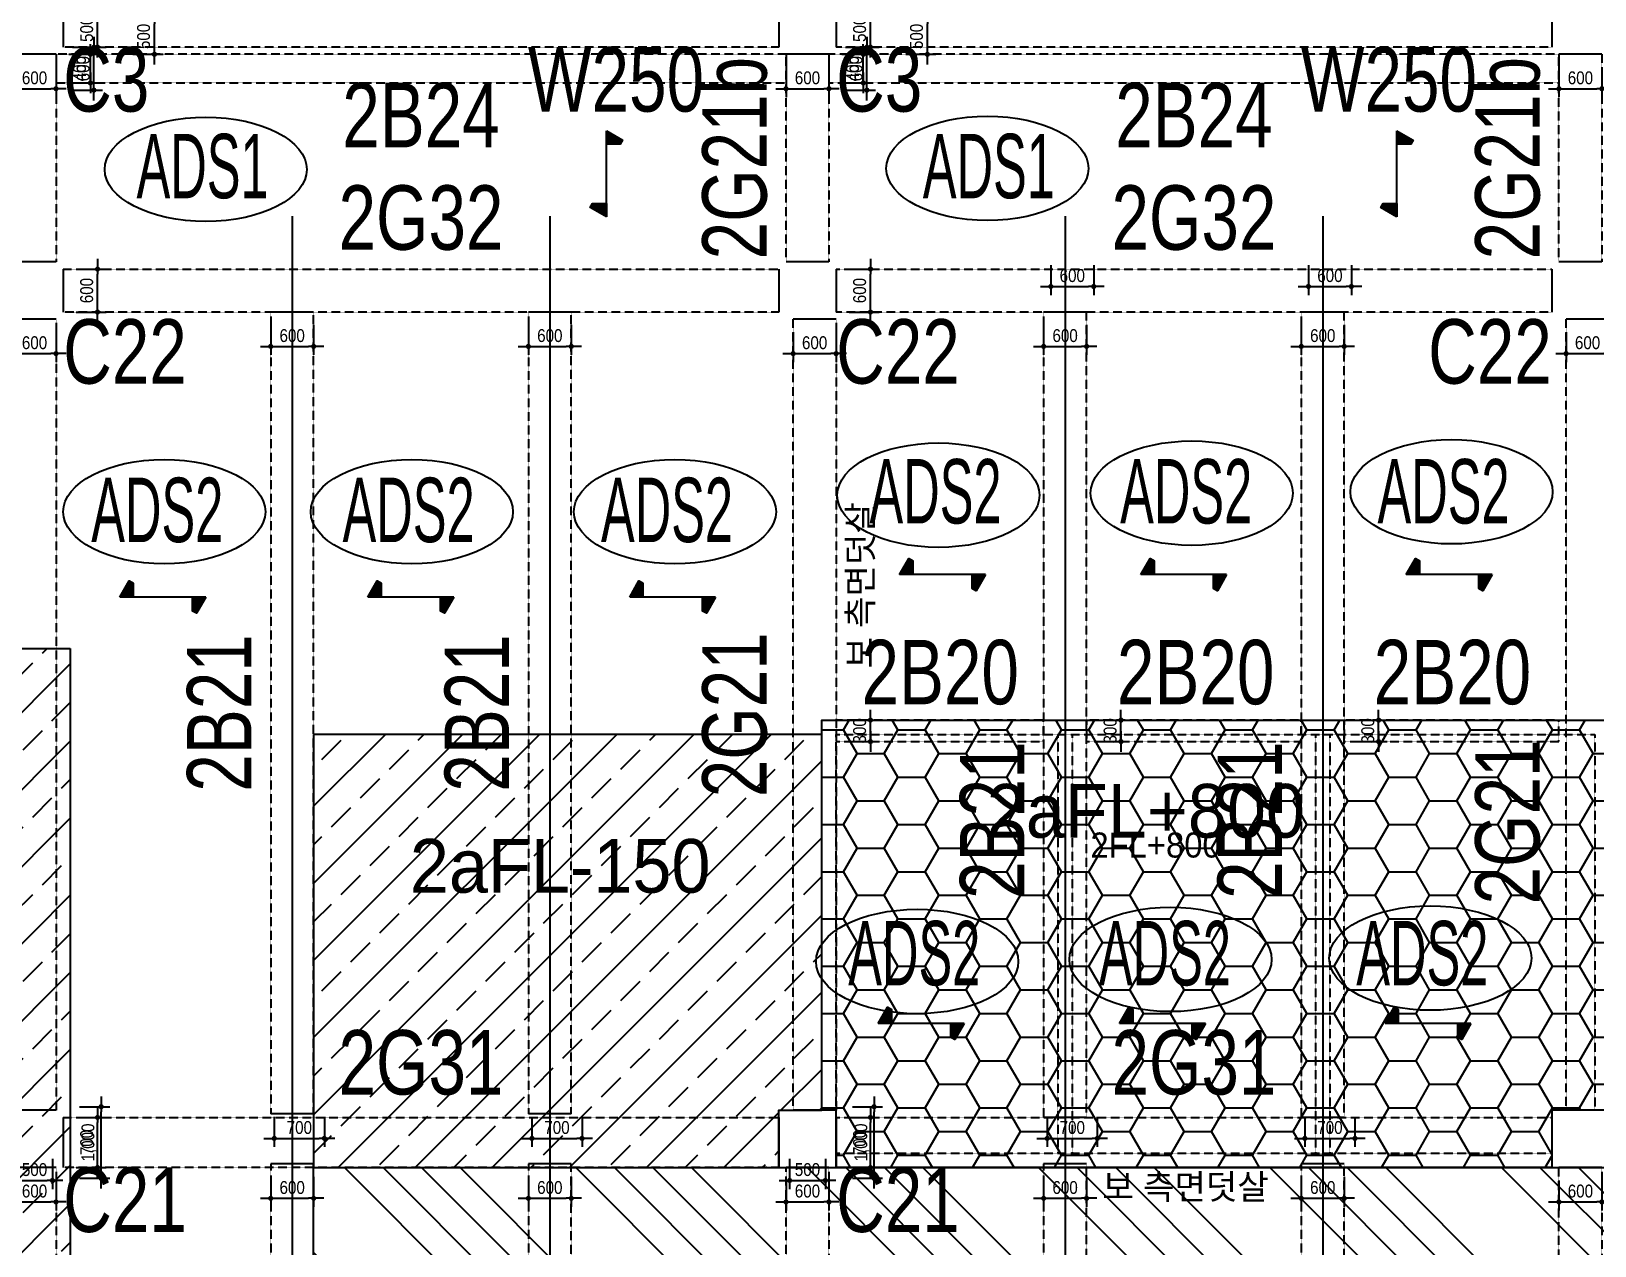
# Model space of a CAD drawing. Header units: millimetres. Extents: x -91198 to 200029, y -144 to 153500.
# Drawn here: x 123908 to 145754, y 90463 to 107427 of the extents above; entities that cross this region are included whole.
import ezdxf
from ezdxf.enums import TextEntityAlignment as Align

# ---------------------------------------------------------------- set-up
doc = ezdxf.new("R2010")
doc.units = ezdxf.units.MM
doc.linetypes.add('HID', pattern=[2.3, 1.5, -0.8])
doc.layers.get('Defpoints').update_dxf_attribs({"color": 159})
for name, color, linetype in [('^DECK', 130, 'Continuous'), ('A-CEN', 1, 'Continuous'), ('A-HAT', 251, 'Continuous'), ('BEAM-TEXT', 4, 'Continuous'), ('COLUMN-TEXT', 2, 'Continuous'), ('DECK-PL', 4, 'Continuous'), ('DECK-SLAB', 4, 'Continuous'), ('GIRDER-TEXT', 7, 'Continuous'), ("S-CON'C", 2, 'Continuous'), ('WALL-TEXT', 6, 'Continuous'), ('레벨', 40, 'Continuous'), ('보(beam)', 4, 'HID'), ('보(girder)', 7, 'HID'), ('슬래브라인', 7, 'Continuous')]:
    doc.layers.add(name, color=color, linetype=linetype)
doc.layers.add('NOPLOT', color=191, linetype='Continuous', plot=False)
doc.styles.add('Gdim', font='', dxfattribs={"width": 0.9})
doc.styles.add('Gtx', font='')
doc.styles.get('Gdim').set_extended_font_data('Dotum')
doc.styles.get('Gtx').set_extended_font_data('Dotum')
doc.dimstyles.new('Gdim200', dxfattribs={"dimscale": 200, "dimtxt": 3, "dimasz": 1.2, "dimexe": 2, "dimexo": 3, "dimgap": 1, "dimtad": 1, "dimdsep": 46, "dimlunit": 6, "dimtxsty": 'Gdim', "dimblk1": '_CIDOT', "dimblk2": '_CIDOT', "dimsah": 1, "dimcen": 2.5, "dimdle": 2, "dimclrd": 1, "dimclre": 1, "dimclrt": 3, "dimazin": 2, "dimtfac": 1, "dimtix": 1, "dimtmove": 2, "dimatfit": 3, "dimldrblk": '_CIDOT', "dimfxl": 2, "dimtolj": 1, "dimtzin": 0, "dimarcsym": 0})

# ---------------------------------------------------------------- blocks, each defined once
blk = doc.blocks.new('_CIDOT')
at = {"color": 0, "linetype": 'ByBlock'}
blk.add_line((2, 0), (-1, 0), dxfattribs=at)
at = {"color": 0, "linetype": 'ByBlock', "const_width": 0.5}
blk.add_lwpolyline([(-0.25, 0, 1), (0.25, 0, 1)], format="xyb", close=True, dxfattribs=at)
blk = doc.blocks.new('*D1476')
at = {"layer": 'Defpoints', "color": 155, "lineweight": -2, "transparency": 16777216}
for p, q in [((-1725, 650), (-1305, 650)), ((-1425, 222), (-1425, 578)), ((-930, 550), (-510, 550)), ((-630, 122), (-630, 478)), ((-1725, 150), (-1305, 150)), ((-930, 50), (-510, 50))]:
    blk.add_line(p, q, dxfattribs=at)
at = {"layer": 'Defpoints', "color": 0, "transparency": 16777216}
for p in [(-1905, 650), (-1425, 650), (-1110, 550), (-630, 550), (-1905, 150), (-1110, 50)]:
    blk.add_point(p, dxfattribs=at)
at = {"layer": 'Defpoints', "color": 155, "lineweight": -2, "transparency": 16777216, "xscale": 71.99999999999994, "yscale": 71.99999999999994, "zscale": 71.99999999999994}
for p, rotation in [((-1425, 650), 90), ((-630, 550), 90), ((-1425, 150), 270), ((-630, 50), 270)]:
    blk.add_blockref('_CIDOT', p, dxfattribs=dict(at, rotation=rotation))
at = {"layer": 'Defpoints', "color": 3, "transparency": 16777216, "char_height": 180, "attachment_point": 5, "rotation": 90, "style": 'Gdim'}
for insert in [(-1576, 400), (-781, 300)]:
    blk.add_mtext('\\A1;{\\C155;500}', dxfattribs=dict(at, insert=insert))
blk = doc.blocks.new('*D1511')
at = {"layer": 'Defpoints', "color": 155, "lineweight": -2, "transparency": 16777216}
for p, q in [((-1725, 700), (-1305, 700)), ((-1425, 172), (-1425, 628)), ((-1725, 100), (-1305, 100))]:
    blk.add_line(p, q, dxfattribs=at)
at = {"layer": 'Defpoints', "color": 0, "transparency": 16777216}
for p in [(-1905, 700), (-1425, 700), (-1905, 100)]:
    blk.add_point(p, dxfattribs=at)
at = {"layer": 'Defpoints', "color": 155, "lineweight": -2, "transparency": 16777216, "xscale": 71.99999999999994, "yscale": 71.99999999999994, "zscale": 71.99999999999994}
for p, rotation in [((-1425, 700), 90), ((-1425, 100), 270)]:
    blk.add_blockref('_CIDOT', p, dxfattribs=dict(at, rotation=rotation))
at = {"layer": 'Defpoints', "color": 3, "transparency": 16777216, "insert": (-1576, 400), "char_height": 180, "attachment_point": 5, "rotation": 90, "style": 'Gdim'}
blk.add_mtext('\\A1;{\\C155;600}', dxfattribs=at)
blk = doc.blocks.new('*D1514')
at = {"layer": 'Defpoints', "color": 155, "lineweight": -2, "transparency": 16777216}
for p, q in [((-1675, 900), (-1255, 900)), ((-1725, 750), (-1305, 750)), ((-1425, 122), (-1425, 678)), ((-1375, -28), (-1375, 828)), ((-1725, 50), (-1305, 50)), ((-1675, -100), (-1255, -100))]:
    blk.add_line(p, q, dxfattribs=at)
at = {"layer": 'Defpoints', "color": 0, "transparency": 16777216}
for p in [(-1855, 900), (-1375, 900), (-1905, 750), (-1425, 750), (-1905, 50), (-1855, -100)]:
    blk.add_point(p, dxfattribs=at)
at = {"layer": 'Defpoints', "color": 155, "lineweight": -2, "transparency": 16777216, "xscale": 71.99999999999994, "yscale": 71.99999999999994, "zscale": 71.99999999999994}
for p, rotation in [((-1425, 750), 90), ((-1375, 900), 90), ((-1425, 50), 270), ((-1375, -100), 270)]:
    blk.add_blockref('_CIDOT', p, dxfattribs=dict(at, rotation=rotation))
at = {"layer": 'Defpoints', "color": 3, "transparency": 16777216, "char_height": 180, "attachment_point": 5, "rotation": 90, "style": 'Gdim'}
for s, insert in [('\\A1;{\\C155;1,000}', (-1543, 400)), ('\\A1;{\\C155;700}', (-1576, 400))]:
    blk.add_mtext(s, dxfattribs=dict(at, insert=insert))
blk = doc.blocks.new('*D1517')
at = {"layer": 'Defpoints', "color": 155, "lineweight": -2, "transparency": 16777216}
for p, q in [((-1725, 700), (-1305, 700)), ((-1425, 172), (-1425, 628)), ((-1725, 100), (-1305, 100))]:
    blk.add_line(p, q, dxfattribs=at)
at = {"layer": 'Defpoints', "color": 0, "transparency": 16777216}
for p in [(-1905, 700), (-1425, 700), (-1905, 100)]:
    blk.add_point(p, dxfattribs=at)
at = {"layer": 'Defpoints', "color": 155, "lineweight": -2, "transparency": 16777216, "xscale": 71.99999999999994, "yscale": 71.99999999999994, "zscale": 71.99999999999994}
for p, rotation in [((-1425, 700), 90), ((-1425, 100), 270)]:
    blk.add_blockref('_CIDOT', p, dxfattribs=dict(at, rotation=rotation))
at = {"layer": 'Defpoints', "color": 3, "transparency": 16777216, "insert": (-1576, 400), "char_height": 180, "attachment_point": 5, "rotation": 90, "style": 'Gdim'}
blk.add_mtext('\\A1;{\\C155;600}', dxfattribs=at)
blk = doc.blocks.new('*D1519')
at = {"layer": 'Defpoints', "color": 155, "lineweight": -2, "transparency": 16777216}
for p, q in [((-1725, 700), (-1305, 700)), ((-1425, 172), (-1425, 628)), ((-1725, 100), (-1305, 100))]:
    blk.add_line(p, q, dxfattribs=at)
at = {"layer": 'Defpoints', "color": 0, "transparency": 16777216}
for p in [(-1905, 700), (-1425, 700), (-1905, 100)]:
    blk.add_point(p, dxfattribs=at)
at = {"layer": 'Defpoints', "color": 155, "lineweight": -2, "transparency": 16777216, "xscale": 71.99999999999994, "yscale": 71.99999999999994, "zscale": 71.99999999999994}
for p, rotation in [((-1425, 700), 90), ((-1425, 100), 270)]:
    blk.add_blockref('_CIDOT', p, dxfattribs=dict(at, rotation=rotation))
at = {"layer": 'Defpoints', "color": 3, "transparency": 16777216, "insert": (-1576, 400), "char_height": 180, "attachment_point": 5, "rotation": 90, "style": 'Gdim'}
blk.add_mtext('\\A1;{\\C155;600}', dxfattribs=at)
blk = doc.blocks.new('*D1526')
at = {"layer": 'Defpoints', "color": 155, "lineweight": -2, "transparency": 16777216}
for p, q in [((-1725, 700), (-1305, 700)), ((-2025, 650), (-1605, 650)), ((-1725, 222), (-1725, 578)), ((-1425, 172), (-1425, 628)), ((-2025, 150), (-1605, 150)), ((-1725, 100), (-1305, 100))]:
    blk.add_line(p, q, dxfattribs=at)
at = {"layer": 'Defpoints', "color": 0, "transparency": 16777216}
for p in [(-1905, 700), (-1425, 700), (-2205, 650), (-1725, 650), (-2205, 150), (-1905, 100)]:
    blk.add_point(p, dxfattribs=at)
at = {"layer": 'Defpoints', "color": 155, "lineweight": -2, "transparency": 16777216, "xscale": 71.99999999999994, "yscale": 71.99999999999994, "zscale": 71.99999999999994}
for p, rotation in [((-1725, 650), 90), ((-1425, 700), 90), ((-1725, 150), 270), ((-1425, 100), 270)]:
    blk.add_blockref('_CIDOT', p, dxfattribs=dict(at, rotation=rotation))
at = {"layer": 'Defpoints', "color": 3, "transparency": 16777216, "char_height": 180, "attachment_point": 5, "rotation": 90, "style": 'Gdim'}
for s, insert in [('\\A1;{\\C155;500}', (-1876, 400)), ('\\A1;{\\C155;600}', (-1576, 400))]:
    blk.add_mtext(s, dxfattribs=dict(at, insert=insert))
blk = doc.blocks.new('*D1548')
at = {"layer": 'Defpoints', "color": 155, "lineweight": -2, "transparency": 16777216}
for p, q in [((-888, 500), (-468, 500)), ((-838, 600), (-418, 600)), ((-588, 572), (-588, 644)), ((-588, 100), (-588, 500)), ((-538, 72), (-538, 528)), ((-888, 100), (-468, 100)), ((-838, 0), (-418, 0)), ((-588, 28), (-588, -44))]:
    blk.add_line(p, q, dxfattribs=at)
at = {"layer": 'Defpoints', "color": 0, "transparency": 16777216}
for p in [(-1068, 500), (-1018, 600), (-588, 500), (-538, 600), (-1068, 100), (-1018, 0)]:
    blk.add_point(p, dxfattribs=at)
at = {"layer": 'Defpoints', "color": 155, "lineweight": -2, "transparency": 16777216, "xscale": 71.99999999999994, "yscale": 71.99999999999994, "zscale": 71.99999999999994}
for p, rotation in [((-538, 600), 90), ((-588, 500), 270), ((-588, 100), 90), ((-538, 0), 270)]:
    blk.add_blockref('_CIDOT', p, dxfattribs=dict(at, rotation=rotation))
at = {"layer": 'Defpoints', "color": 3, "transparency": 16777216, "char_height": 180, "attachment_point": 5, "rotation": 90, "style": 'Gdim'}
for s, insert in [('\\A1;{\\C155;400}', (-738, 300)), ('\\A1;{\\C155;600}', (-688, 300))]:
    blk.add_mtext(s, dxfattribs=dict(at, insert=insert))
blk = doc.blocks.new('*D1553')
at = {"layer": 'Defpoints', "color": 155, "lineweight": -2, "transparency": 16777216}
for p, q in [((-888, 600), (-468, 600)), ((-588, 72), (-588, 528)), ((-888, 0), (-468, 0))]:
    blk.add_line(p, q, dxfattribs=at)
at = {"layer": 'Defpoints', "color": 0, "transparency": 16777216}
for p in [(-1068, 600), (-588, 600), (-1068, 0)]:
    blk.add_point(p, dxfattribs=at)
at = {"layer": 'Defpoints', "color": 155, "lineweight": -2, "transparency": 16777216, "xscale": 71.99999999999994, "yscale": 71.99999999999994, "zscale": 71.99999999999994}
for p, rotation in [((-588, 600), 90), ((-588, 0), 270)]:
    blk.add_blockref('_CIDOT', p, dxfattribs=dict(at, rotation=rotation))
at = {"layer": 'Defpoints', "color": 3, "transparency": 16777216, "insert": (-738, 300), "char_height": 180, "attachment_point": 5, "rotation": 90, "style": 'Gdim'}
blk.add_mtext('\\A1;{\\C155;600}', dxfattribs=at)
blk = doc.blocks.new('*D1554')
at = {"layer": 'Defpoints', "color": 155, "lineweight": -2, "transparency": 16777216}
for p, q in [((-1725, 700), (-1305, 700)), ((-1425, 172), (-1425, 628)), ((-888, 600), (-468, 600)), ((-588, 72), (-588, 528)), ((-1725, 100), (-1305, 100)), ((-888, 0), (-468, 0))]:
    blk.add_line(p, q, dxfattribs=at)
at = {"layer": 'Defpoints', "color": 0, "transparency": 16777216}
for p in [(-1905, 700), (-1425, 700), (-1068, 600), (-588, 600), (-1905, 100), (-1068, 0)]:
    blk.add_point(p, dxfattribs=at)
at = {"layer": 'Defpoints', "color": 155, "lineweight": -2, "transparency": 16777216, "xscale": 71.99999999999994, "yscale": 71.99999999999994, "zscale": 71.99999999999994}
for p, rotation in [((-1425, 700), 90), ((-588, 600), 90), ((-1425, 100), 270), ((-588, 0), 270)]:
    blk.add_blockref('_CIDOT', p, dxfattribs=dict(at, rotation=rotation))
at = {"layer": 'Defpoints', "color": 3, "transparency": 16777216, "char_height": 180, "attachment_point": 5, "rotation": 90, "style": 'Gdim'}
for insert in [(-1576, 400), (-738, 300)]:
    blk.add_mtext('\\A1;{\\C155;600}', dxfattribs=dict(at, insert=insert))
blk = doc.blocks.new('*D1560')
at = {"layer": 'Defpoints', "color": 155, "lineweight": -2, "transparency": 16777216}
for p, q in [((-1725, 750), (-1305, 750)), ((-1425, 122), (-1425, 678)), ((-888, 600), (-468, 600)), ((-588, 72), (-588, 528)), ((-1725, 50), (-1305, 50)), ((-888, 0), (-468, 0))]:
    blk.add_line(p, q, dxfattribs=at)
at = {"layer": 'Defpoints', "color": 0, "transparency": 16777216}
for p in [(-1905, 750), (-1425, 750), (-1068, 600), (-588, 600), (-1905, 50), (-1068, 0)]:
    blk.add_point(p, dxfattribs=at)
at = {"layer": 'Defpoints', "color": 155, "lineweight": -2, "transparency": 16777216, "xscale": 71.99999999999994, "yscale": 71.99999999999994, "zscale": 71.99999999999994}
for p, rotation in [((-1425, 750), 90), ((-588, 600), 90), ((-1425, 50), 270), ((-588, 0), 270)]:
    blk.add_blockref('_CIDOT', p, dxfattribs=dict(at, rotation=rotation))
at = {"layer": 'Defpoints', "color": 3, "transparency": 16777216, "char_height": 180, "attachment_point": 5, "rotation": 90, "style": 'Gdim'}
for s, insert in [('\\A1;{\\C155;700}', (-1576, 400)), ('\\A1;{\\C155;600}', (-738, 300))]:
    blk.add_mtext(s, dxfattribs=dict(at, insert=insert))
blk = doc.blocks.new('*D1558')
at = {"layer": 'Defpoints', "color": 155, "lineweight": -2, "transparency": 16777216}
for p, q in [((-1725, 750), (-1305, 750)), ((-1425, 122), (-1425, 678)), ((-888, 600), (-468, 600)), ((-588, 72), (-588, 528)), ((-1725, 50), (-1305, 50)), ((-888, 0), (-468, 0))]:
    blk.add_line(p, q, dxfattribs=at)
at = {"layer": 'Defpoints', "color": 0, "transparency": 16777216}
for p in [(-1905, 750), (-1425, 750), (-1068, 600), (-588, 600), (-1905, 50), (-1068, 0)]:
    blk.add_point(p, dxfattribs=at)
at = {"layer": 'Defpoints', "color": 155, "lineweight": -2, "transparency": 16777216, "xscale": 71.99999999999994, "yscale": 71.99999999999994, "zscale": 71.99999999999994}
for p, rotation in [((-1425, 750), 90), ((-588, 600), 90), ((-1425, 50), 270), ((-588, 0), 270)]:
    blk.add_blockref('_CIDOT', p, dxfattribs=dict(at, rotation=rotation))
at = {"layer": 'Defpoints', "color": 3, "transparency": 16777216, "char_height": 180, "attachment_point": 5, "rotation": 90, "style": 'Gdim'}
for s, insert in [('\\A1;{\\C155;700}', (-1576, 400)), ('\\A1;{\\C155;600}', (-738, 300))]:
    blk.add_mtext(s, dxfattribs=dict(at, insert=insert))
blk = doc.blocks.new('*D1597')
at = {"layer": 'Defpoints', "color": 155, "lineweight": -2, "transparency": 16777216}
for p, q in [((135634, 97877), (135634, 97949)), ((135334, 97805), (135754, 97805)), ((135634, 97505), (135634, 97805)), ((135334, 97505), (135754, 97505)), ((135634, 97433), (135634, 97361))]:
    blk.add_line(p, q, dxfattribs=at)
at = {"layer": 'Defpoints', "color": 0, "transparency": 16777216}
for p in [(135154, 97805), (135634, 97805), (135154, 97505)]:
    blk.add_point(p, dxfattribs=at)
at = {"layer": 'Defpoints', "color": 155, "lineweight": -2, "transparency": 16777216, "xscale": 71.99999999999994, "yscale": 71.99999999999994, "zscale": 71.99999999999994}
for p, rotation in [((135634, 97805), 270), ((135634, 97505), 90)]:
    blk.add_blockref('_CIDOT', p, dxfattribs=dict(at, rotation=rotation))
at = {"layer": 'Defpoints', "color": 3, "transparency": 16777216, "insert": (135483, 97655), "char_height": 180, "attachment_point": 5, "rotation": 90, "style": 'Gdim'}
blk.add_mtext('\\A1;{\\C155;300}', dxfattribs=at)
blk = doc.blocks.new('*D1598')
at = {"layer": 'Defpoints', "color": 155, "lineweight": -2, "transparency": 16777216}
for p, q in [((139134, 97877), (139134, 97949)), ((138834, 97805), (139254, 97805)), ((139134, 97505), (139134, 97805)), ((138834, 97505), (139254, 97505)), ((139134, 97433), (139134, 97361)), ((-888, 600), (-468, 600)), ((-588, 72), (-588, 528)), ((-888, 0), (-468, 0))]:
    blk.add_line(p, q, dxfattribs=at)
at = {"layer": 'Defpoints', "color": 0, "transparency": 16777216}
for p in [(138654, 97805), (139134, 97805), (138654, 97505), (-1068, 600), (-588, 600), (-1068, 0)]:
    blk.add_point(p, dxfattribs=at)
at = {"layer": 'Defpoints', "color": 155, "lineweight": -2, "transparency": 16777216, "xscale": 71.99999999999994, "yscale": 71.99999999999994, "zscale": 71.99999999999994}
for p, rotation in [((139134, 97805), 270), ((139134, 97505), 90), ((-588, 600), 90), ((-588, 0), 270)]:
    blk.add_blockref('_CIDOT', p, dxfattribs=dict(at, rotation=rotation))
at = {"layer": 'Defpoints', "color": 3, "transparency": 16777216, "char_height": 180, "attachment_point": 5, "rotation": 90, "style": 'Gdim'}
for s, insert in [('\\A1;{\\C155;300}', (138983, 97655)), ('\\A1;{\\C155;600}', (-738, 300))]:
    blk.add_mtext(s, dxfattribs=dict(at, insert=insert))
blk = doc.blocks.new('*D1599')
at = {"layer": 'Defpoints', "color": 155, "lineweight": -2, "transparency": 16777216}
for p, q in [((142734, 97877), (142734, 97949)), ((142434, 97805), (142854, 97805)), ((142734, 97505), (142734, 97805)), ((142434, 97505), (142854, 97505)), ((142734, 97433), (142734, 97361))]:
    blk.add_line(p, q, dxfattribs=at)
at = {"layer": 'Defpoints', "color": 0, "transparency": 16777216}
for p in [(142254, 97805), (142734, 97805), (142254, 97505)]:
    blk.add_point(p, dxfattribs=at)
at = {"layer": 'Defpoints', "color": 155, "lineweight": -2, "transparency": 16777216, "xscale": 71.99999999999994, "yscale": 71.99999999999994, "zscale": 71.99999999999994}
for p, rotation in [((142734, 97805), 270), ((142734, 97505), 90)]:
    blk.add_blockref('_CIDOT', p, dxfattribs=dict(at, rotation=rotation))
at = {"layer": 'Defpoints', "color": 3, "transparency": 16777216, "insert": (142583, 97655), "char_height": 180, "attachment_point": 5, "rotation": 90, "style": 'Gdim'}
blk.add_mtext('\\A1;{\\C155;300}', dxfattribs=at)
blk = doc.blocks.new('A$C58C40D4B')
at = {"layer": 'DECK-PL'}
for points in [[(600, 2), (471, 228), (415, 196), (415, 2)], [(-600, 2), (-471, -223), (-415, -192), (-415, 2)]]:
    blk.add_hatch(color=256, dxfattribs=at).paths.add_polyline_path(points)
blk.add_line((-600, 2), (600, 2), dxfattribs=at)
for points in [[(600, 2), (471, 228), (415, 196), (415, 2), (415, 2), (471, 2), (600, 2)], [(-600, 2), (-471, -223), (-415, -192), (-415, 2), (-415, 2), (-471, 2), (-600, 2)]]:
    blk.add_lwpolyline(points, dxfattribs=at)
blk = doc.blocks.new('*D1614')
at = {"layer": 'Defpoints', "color": 155, "lineweight": -2, "transparency": 16777216}
for p, q in [((171734, 107105), (172154, 107105)), ((172034, 107177), (172034, 107249)), ((172034, 106705), (172034, 107105)), ((171734, 106705), (172154, 106705)), ((172034, 106633), (172034, 106561)), ((-1725, 750), (-1305, 750)), ((-1425, 122), (-1425, 678)), ((-1725, 50), (-1305, 50))]:
    blk.add_line(p, q, dxfattribs=at)
at = {"layer": 'Defpoints', "color": 0, "transparency": 16777216}
for p in [(171554, 107105), (172034, 107105), (171554, 106705), (-1905, 750), (-1425, 750), (-1905, 50)]:
    blk.add_point(p, dxfattribs=at)
at = {"layer": 'Defpoints', "color": 155, "lineweight": -2, "transparency": 16777216, "xscale": 71.99999999999994, "yscale": 71.99999999999994, "zscale": 71.99999999999994}
for p, rotation in [((172034, 107105), 270), ((172034, 106705), 90), ((-1425, 750), 90), ((-1425, 50), 270)]:
    blk.add_blockref('_CIDOT', p, dxfattribs=dict(at, rotation=rotation))
at = {"layer": 'Defpoints', "color": 3, "transparency": 16777216, "char_height": 180, "attachment_point": 5, "rotation": 90, "style": 'Gdim'}
for s, insert in [('\\A1;{\\C155;400}', (171883, 106905)), ('\\A1;{\\C155;700}', (-1576, 400))]:
    blk.add_mtext(s, dxfattribs=dict(at, insert=insert))
blk = doc.blocks.new('*D1616')
at = {"layer": 'Defpoints', "color": 155, "lineweight": -2, "transparency": 16777216}
for p, q in [((171834, 104105), (172254, 104105)), ((172134, 103577), (172134, 104033)), ((171834, 103505), (172254, 103505)), ((-1725, 700), (-1305, 700)), ((-1425, 172), (-1425, 628)), ((-1725, 100), (-1305, 100))]:
    blk.add_line(p, q, dxfattribs=at)
at = {"layer": 'Defpoints', "color": 0, "transparency": 16777216}
for p in [(171654, 104105), (172134, 104105), (171654, 103505), (-1905, 700), (-1425, 700), (-1905, 100)]:
    blk.add_point(p, dxfattribs=at)
at = {"layer": 'Defpoints', "color": 155, "lineweight": -2, "transparency": 16777216, "xscale": 71.99999999999994, "yscale": 71.99999999999994, "zscale": 71.99999999999994}
for p, rotation in [((172134, 104105), 90), ((172134, 103505), 270), ((-1425, 700), 90), ((-1425, 100), 270)]:
    blk.add_blockref('_CIDOT', p, dxfattribs=dict(at, rotation=rotation))
at = {"layer": 'Defpoints', "color": 3, "transparency": 16777216, "char_height": 180, "attachment_point": 5, "rotation": 90, "style": 'Gdim'}
for insert in [(171983, 103805), (-1576, 400)]:
    blk.add_mtext('\\A1;{\\C155;600}', dxfattribs=dict(at, insert=insert))
blk = doc.blocks.new('*U1162')
at = {"layer": 'Defpoints'}
for p, q in [((-1905.451, 650), (-1905.451, 150)), ((8094.549, 650), (8094.549, 150))]:
    blk.add_line(p, q, dxfattribs=at)
at = {"layer": '보(girder)'}
for p, q in [((-1905.451, 650), (8094.549, 650)), ((8094.549, 150), (-1905.451, 150))]:
    blk.add_line(p, q, dxfattribs=at)
at = {"layer": 'Defpoints'}
dim = blk.add_linear_dim(base=(-1425.451, 650), p1=(-1905.451, 150), p2=(-1905.451, 650), angle=90, text='{\\C155;<>}', dimstyle='Gdim200', override={"dimscale": 60, "dimzin": 8, "dimclrd": 155, "dimclre": 155}, dxfattribs=at)
dim.commit()
dim.dimension.update_dxf_attribs({"geometry": '*D1476', "text_midpoint": (-1575.573, 400)})
blk = doc.blocks.new('*U1232')
at = {"layer": 'Defpoints'}
for p, q in [((-1905.451, 700), (-1905.451, 100)), ((8094.549, 700), (8094.549, 100))]:
    blk.add_line(p, q, dxfattribs=at)
at = {"layer": '보(girder)'}
for p, q in [((-1905.451, 700), (8094.549, 700)), ((8094.549, 100), (-1905.451, 100))]:
    blk.add_line(p, q, dxfattribs=at)
at = {"layer": 'Defpoints'}
dim = blk.add_linear_dim(base=(-1425.451, 700), p1=(-1905.451, 100), p2=(-1905.451, 700), angle=90, text='{\\C155;<>}', dimstyle='Gdim200', override={"dimscale": 60, "dimzin": 8, "dimclrd": 155, "dimclre": 155}, dxfattribs=at)
dim.commit()
dim.dimension.update_dxf_attribs({"geometry": '*D1511', "text_midpoint": (-1575.573, 400)})
blk = doc.blocks.new('*U1238')
at = {"layer": 'Defpoints'}
for p, q in [((-1905.451, 750), (-1905.451, 50)), ((8094.549, 750), (8094.549, 50))]:
    blk.add_line(p, q, dxfattribs=at)
at = {"layer": '보(girder)'}
for p, q in [((-1905.451, 750), (8094.549, 750)), ((8094.549, 50), (-1905.451, 50))]:
    blk.add_line(p, q, dxfattribs=at)
at = {"layer": 'Defpoints'}
dim = blk.add_linear_dim(base=(-1425.451, 750), p1=(-1905.451, 50), p2=(-1905.451, 750), angle=90, text='{\\C155;<>}', dimstyle='Gdim200', override={"dimscale": 60, "dimzin": 8, "dimclrd": 155, "dimclre": 155}, dxfattribs=at)
dim.commit()
dim.dimension.update_dxf_attribs({"geometry": '*D1514', "text_midpoint": (-1575.573, 400)})
blk = doc.blocks.new('*U1244')
at = {"layer": 'Defpoints'}
for p, q in [((-1905.451, 700), (-1905.451, 100)), ((9144.549, 700), (9144.549, 100))]:
    blk.add_line(p, q, dxfattribs=at)
at = {"layer": '보(girder)'}
for p, q in [((-1905.451, 700), (9144.549, 700)), ((9144.549, 100), (-1905.451, 100))]:
    blk.add_line(p, q, dxfattribs=at)
at = {"layer": 'Defpoints'}
dim = blk.add_linear_dim(base=(-1425.451, 700), p1=(-1905.451, 100), p2=(-1905.451, 700), angle=90, text='{\\C155;<>}', dimstyle='Gdim200', override={"dimscale": 60, "dimzin": 8, "dimclrd": 155, "dimclre": 155}, dxfattribs=at)
dim.commit()
dim.dimension.update_dxf_attribs({"geometry": '*D1517', "text_midpoint": (-1575.573, 400)})
blk = doc.blocks.new('*U1248')
at = {"layer": 'Defpoints'}
for p, q in [((-1905.451, 700), (-1905.451, 100)), ((994.549, 700), (994.549, 100))]:
    blk.add_line(p, q, dxfattribs=at)
at = {"layer": '보(girder)'}
for p, q in [((-1905.451, 700), (994.549, 700)), ((994.549, 100), (-1905.451, 100))]:
    blk.add_line(p, q, dxfattribs=at)
at = {"layer": 'Defpoints'}
dim = blk.add_linear_dim(base=(-1425.451, 700), p1=(-1905.451, 100), p2=(-1905.451, 700), angle=90, text='{\\C155;<>}', dimstyle='Gdim200', override={"dimscale": 60, "dimzin": 8, "dimclrd": 155, "dimclre": 155}, dxfattribs=at)
dim.commit()
dim.dimension.update_dxf_attribs({"geometry": '*D1519', "text_midpoint": (-1575.573, 400)})
blk = doc.blocks.new('*U1258')
at = {"layer": 'Defpoints'}
for p, q in [((-1905.451, 700), (-1905.451, 100)), ((8444.549, 700), (8444.549, 100))]:
    blk.add_line(p, q, dxfattribs=at)
at = {"layer": '보(girder)'}
for p, q in [((-1905.451, 700), (8444.549, 700)), ((8444.549, 100), (-1905.451, 100))]:
    blk.add_line(p, q, dxfattribs=at)
at = {"layer": 'Defpoints'}
dim = blk.add_linear_dim(base=(-1425.451, 700), p1=(-1905.451, 100), p2=(-1905.451, 700), angle=90, text='{\\C155;<>}', dimstyle='Gdim200', override={"dimscale": 60, "dimzin": 8, "dimclrd": 155, "dimclre": 155}, dxfattribs=at)
dim.commit()
dim.dimension.update_dxf_attribs({"geometry": '*D1526', "text_midpoint": (-1575.573, 400)})
blk = doc.blocks.new('*U1306')
at = {"layer": 'Defpoints'}
for p, q in [((-1067.879, 500), (-1067.879, 100)), ((9132.121, 500), (9132.121, 100))]:
    blk.add_line(p, q, dxfattribs=at)
at = {"layer": '보(beam)'}
for p, q in [((9132.121, 500), (-1067.879, 500)), ((-1067.879, 100), (9132.121, 100))]:
    blk.add_line(p, q, dxfattribs=at)
at = {"layer": 'Defpoints'}
dim = blk.add_linear_dim(base=(-587.879, 500), p1=(-1067.879, 100), p2=(-1067.879, 500), angle=90, text='{\\C155;<>}', dimstyle='Gdim200', override={"dimscale": 60, "dimzin": 8, "dimclrd": 155, "dimclre": 155}, dxfattribs=at)
dim.commit()
dim.dimension.update_dxf_attribs({"geometry": '*D1548', "text_midpoint": (-738.001, 300)})
blk = doc.blocks.new('*U1316')
at = {"layer": 'Defpoints'}
for p, q in [((-1067.879, 600), (-1067.879, 0)), ((10132.121, 600), (10132.121, 0))]:
    blk.add_line(p, q, dxfattribs=at)
at = {"layer": '보(beam)'}
for p, q in [((10132.121, 600), (-1067.879, 600)), ((-1067.879, 0), (10132.121, 0))]:
    blk.add_line(p, q, dxfattribs=at)
at = {"layer": 'Defpoints'}
dim = blk.add_linear_dim(base=(-587.879, 600), p1=(-1067.879, 0), p2=(-1067.879, 600), angle=90, text='{\\C155;<>}', dimstyle='Gdim200', override={"dimscale": 60, "dimzin": 8, "dimclrd": 155, "dimclre": 155}, dxfattribs=at)
dim.commit()
dim.dimension.update_dxf_attribs({"geometry": '*D1553', "text_midpoint": (-738.001, 300)})
blk = doc.blocks.new('*U1318')
at = {"layer": 'Defpoints'}
for p, q in [((-1067.879, 600), (-1067.879, 0)), ((10182.121, 600), (10182.121, 0))]:
    blk.add_line(p, q, dxfattribs=at)
at = {"layer": '보(beam)'}
for p, q in [((10182.121, 600), (-1067.879, 600)), ((-1067.879, 0), (10182.121, 0))]:
    blk.add_line(p, q, dxfattribs=at)
at = {"layer": 'Defpoints'}
dim = blk.add_linear_dim(base=(-587.879, 600), p1=(-1067.879, 0), p2=(-1067.879, 600), angle=90, text='{\\C155;<>}', dimstyle='Gdim200', override={"dimscale": 60, "dimzin": 8, "dimclrd": 155, "dimclre": 155}, dxfattribs=at)
dim.commit()
dim.dimension.update_dxf_attribs({"geometry": '*D1554', "text_midpoint": (-738.001, 300)})
blk = doc.blocks.new('*U1332')
at = {"layer": 'Defpoints'}
for p, q in [((-1067.879, 600), (-1067.879, 0)), ((9332.121, 600), (9332.121, 0))]:
    blk.add_line(p, q, dxfattribs=at)
at = {"layer": '보(beam)'}
for p, q in [((9332.121, 600), (-1067.879, 600)), ((-1067.879, 0), (9332.121, 0))]:
    blk.add_line(p, q, dxfattribs=at)
at = {"layer": 'Defpoints'}
dim = blk.add_linear_dim(base=(-587.879, 600), p1=(-1067.879, 0), p2=(-1067.879, 600), angle=90, text='{\\C155;<>}', dimstyle='Gdim200', override={"dimscale": 60, "dimzin": 8, "dimclrd": 155, "dimclre": 155}, dxfattribs=at)
dim.commit()
dim.dimension.update_dxf_attribs({"geometry": '*D1560', "text_midpoint": (-738.001, 300)})
blk = doc.blocks.new('*U1326')
at = {"layer": 'Defpoints'}
for p, q in [((-1067.879, 600), (-1067.879, 0)), ((10232.121, 600), (10232.121, 0))]:
    blk.add_line(p, q, dxfattribs=at)
at = {"layer": '보(beam)'}
for p, q in [((10232.121, 600), (-1067.879, 600)), ((-1067.879, 0), (10232.121, 0))]:
    blk.add_line(p, q, dxfattribs=at)
at = {"layer": 'Defpoints'}
dim = blk.add_linear_dim(base=(-587.879, 600), p1=(-1067.879, 0), p2=(-1067.879, 600), angle=90, text='{\\C155;<>}', dimstyle='Gdim200', override={"dimscale": 60, "dimzin": 8, "dimclrd": 155, "dimclre": 155}, dxfattribs=at)
dim.commit()
dim.dimension.update_dxf_attribs({"geometry": '*D1558', "text_midpoint": (-738.001, 300)})

msp = doc.modelspace()

# ---------------------------------------------------------------- hatches: boundary and pattern name
at = {"layer": 'A-HAT'}
h = msp.add_hatch(dxfattribs=at)
h.set_pattern_fill('ANSI33', color=256, scale=120)
h.paths.add_polyline_path([(124453.571, 98805.017), (124453.571, 79905.018), (123653.571, 79905.018), (123653.571, 79655.017), (112003.571, 79655.017), (112003.571, 98805.017)])
h = msp.add_hatch(dxfattribs=at)
h.set_pattern_fill('HONEY', color=256, scale=120)
h.paths.add_polyline_path([(134953.571, 92355.018), (134953.571, 97805.018), (147453.571, 97805.018), (147453.571, 95905.018), (145953.571, 95905.018), (145953.571, 92355.018), (145153.571, 92355.018), (145153.571, 91555.018), (135153.571, 91555.018), (135153.571, 92355.018)])
h = msp.add_hatch(dxfattribs=at)
h.set_pattern_fill('ANSI33', color=256, scale=120)
h.paths.add_polyline_path([(127853.571, 97605.018), (127853.571, 91555.018), (134353.571, 91555.018), (134353.571, 92355.018), (134953.571, 92355.018), (134953.571, 97605.018)])
h = msp.add_hatch(dxfattribs=at)
h.set_pattern_fill('ANSI34', color=256, scale=120, angle=90)
h.paths.add_polyline_path([(127853.571, 79905.018), (127853.571, 91555.018), (151153.571, 91555.018), (151153.571, 79905.018), (145953.571, 79905.018), (145953.571, 80505.018), (145153.571, 80505.018), (145153.571, 79905.018), (135153.571, 79905.018), (135153.571, 81205.018), (134353.571, 81205.018), (134353.571, 79905.018)])

# ---------------------------------------------------------------- linework, layer by layer
at = {"layer": '^DECK', "color": 0}
for centre in [(126345.932, 105498.061), (137267.2, 105512.41), (136582.503, 100946.877), (140122.869, 100975.272), (143752.887, 100994.283), (125766.073, 100716.483), (129225.128, 100716.483), (132901.766, 100716.483), (136285.866, 94433.402), (139826.232, 94461.796), (143456.25, 94480.808)]:
    msp.add_ellipse(centre, major_axis=(1412.381, 0), ratio=0.51617646, dxfattribs=at)
at = {"layer": 'A-CEN'}
for p, q in [((127553.571, 104842.297), (127553.571, 73578.481)), ((131153.571, 104842.297), (131153.571, 73578.481)), ((138353.571, 104842.297), (138353.571, 73578.481)), ((141953.571, 104842.297), (141953.571, 73578.481))]:
    msp.add_line(p, q, dxfattribs=at)
at = {"layer": "S-CON'C", "color": 6, "linetype": 'HID'}
for p, q in [((138253.571, 97605.018), (138253.571, 91755.018)), ((138453.571, 97605.018), (138453.571, 91755.018)), ((141853.571, 97605.018), (141853.571, 91755.018)), ((142053.571, 97605.018), (142053.571, 91755.018)), ((135153.571, 91755.018), (145153.571, 91755.018)), ((135153.571, 91555.018), (145153.571, 91555.018))]:
    msp.add_line(p, q, dxfattribs=at)
for points in [[(134953.571, 92355.018), (134953.571, 97805.018), (145953.571, 97805.018), (145953.571, 92355.018)], [(135153.571, 92355.018), (135153.571, 97605.018), (145753.571, 97605.018), (145753.571, 92355.018)]]:
    msp.add_lwpolyline(points, dxfattribs=at)
at = {"layer": '보(beam)'}
msp.add_lwpolyline([(135153.571, 97505.018), (138053.571, 97505.018), (138053.571, 97805.018), (135153.571, 97805.018)], close=True, dxfattribs=at)
at = {"layer": '보(beam)', "elevation": 0}
for points in [[(138653.571, 97505.018), (141653.571, 97505.018), (141653.571, 97805.018), (138653.571, 97805.018)], [(142253.571, 97505.018), (145253.571, 97505.018), (145253.571, 97805.018), (142253.571, 97805.018)]]:
    msp.add_lwpolyline(points, close=True, dxfattribs=at)
at = {"layer": '슬래브라인'}
msp.add_lwpolyline([(124453.571, 98805.017), (124453.571, 79905.018), (123653.571, 79905.018), (123653.571, 79655.017), (112003.571, 79655.017), (112003.571, 98805.017)], close=True, dxfattribs=at)
at = {"layer": '슬래브라인', "elevation": 0}
for points in [[(134953.571, 92355.018), (134953.571, 97805.018), (147453.571, 97805.018), (147453.571, 95905.018), (145953.571, 95905.018), (145953.571, 92355.018), (145153.571, 92355.018), (145153.571, 91555.018), (135153.571, 91555.018), (135153.571, 92355.018)], [(127853.571, 97605.018), (127853.571, 91555.018), (134353.571, 91555.018), (134353.571, 92355.018), (134953.571, 92355.018), (134953.571, 97605.018)], [(127853.571, 79905.018), (127853.571, 91555.018), (151153.571, 91555.018), (151153.571, 79905.018), (145953.571, 79905.018), (145953.571, 80505.018), (145153.571, 80505.018), (145153.571, 79905.018), (135153.571, 79905.018), (135153.571, 81205.018), (134353.571, 81205.018), (134353.571, 79905.018)]]:
    msp.add_lwpolyline(points, close=True, dxfattribs=at)

# ---------------------------------------------------------------- block references
at = {"layer": 'DECK-PL', "xscale": -1, "rotation": 270}
for p in [(131941.23, 105436.022), (142988.505, 105436.022)]:
    msp.add_blockref('A$C58C40D4B', p, dxfattribs=at)
at = {"layer": 'DECK-PL', "xscale": -1}
for p in [(136638.936, 99834.931), (140010.753, 99834.931), (143720.94, 99834.931), (125747.044, 99520.944), (129210.819, 99520.944), (132870.328, 99520.944), (136342.299, 93566.409), (139714.116, 93566.409), (143424.303, 93566.409)]:
    msp.add_blockref('A$C58C40D4B', p, dxfattribs=at)
at = {"layer": '보(beam)'}
for p in [(125321.45, 106605.018), (136121.45, 106605.018)]:
    msp.add_blockref('*U1306', p, dxfattribs=at)
at = {"layer": '보(beam)', "rotation": 270}
for name, p in [('*U1318', (138053.571, 102437.139)), ('*U1318', (141653.571, 102437.139)), ('*U1316', (127253.571, 102437.139)), ('*U1316', (130853.571, 102437.139)), ('*U1332', (127253.571, 90537.139)), ('*U1332', (130853.571, 90537.139)), ('*U1326', (138053.571, 90537.139)), ('*U1326', (141653.571, 90537.139))]:
    msp.add_blockref(name, p, dxfattribs=at)
at = {"layer": '보(girder)'}
for name, p in [('*U1162', (126259.022, 107055.018)), ('*U1162', (137059.022, 107055.018)), ('*U1232', (126259.022, 103405.018)), ('*U1232', (137059.022, 103405.018)), ('*U1238', (126259.022, 91505.018)), ('*U1238', (137059.022, 91505.018))]:
    msp.add_blockref(name, p, dxfattribs=at)
at = {"layer": '보(girder)', "rotation": 270}
for name, p in [('*U1248', (123553.571, 105199.567)), ('*U1248', (134353.571, 105199.567)), ('*U1248', (145153.571, 105199.567)), ('*U1244', (123553.571, 101499.567)), ('*U1244', (134453.571, 101499.567)), ('*U1244', (145253.571, 101499.567)), ('*U1258', (123553.571, 89649.567)), ('*U1258', (134353.571, 89649.567)), ('*U1244', (145153.571, 89649.567))]:
    msp.add_blockref(name, p, dxfattribs=at)

# ---------------------------------------------------------------- texts
at = {"layer": 'BEAM-TEXT', "style": 'Gtx', "width": 0.8}
for p in [(129353.571, 106705.018, 0), (140153.571, 106705.018, 0)]:
    msp.add_text('2B24', height=900, dxfattribs=at).set_placement(p, align=Align.TOP_CENTER)
for p in [(127253.571, 97905.018, 0), (130853.571, 97905.018, 0), (138053.571, 96407.262, 0), (141653.571, 96407.262, 0)]:
    msp.add_text('2B21', height=900, rotation=90, dxfattribs=at).set_placement(p, align=Align.BOTTOM_CENTER)
for p in [(136608.229, 97756.158, 0), (140177.738, 97756.158, 0), (143765.333, 97756.158, 0)]:
    msp.add_text('2B20', height=900, dxfattribs=at).set_placement(p, align=Align.BOTTOM_CENTER)
at = {"layer": 'COLUMN-TEXT', "color": 3, "style": 'Gtx', "width": 0.8}
for s, p in [('C3', (124353.571, 107205.018)), ('C3', (135153.571, 107205.018)), ('C22', (124353.571, 103405.018)), ('C22', (135153.571, 103405.018)), ('C21', (124353.571, 91555.018)), ('C21', (135153.571, 91555.018))]:
    msp.add_text(s, height=900, dxfattribs=at).set_placement(p, align=Align.TOP_LEFT)
msp.add_text('C22', height=900, dxfattribs=at).set_placement((145153.571, 103405.018), align=Align.TOP_RIGHT)
at = {"layer": 'DECK-SLAB', "style": 'Gtx', "width": 0.6}
for s, p in [('ADS1', (125379.198, 105094.479, 0)), ('ADS1', (136365.32, 105094.479, 0)), ('ADS2', (135619.794, 100551.595)), ('ADS2', (139122.267, 100551.595)), ('ADS2', (142718.377, 100551.595)), ('ADS2', (124745.844, 100291.351, 0)), ('ADS2', (128257.679, 100291.351, 0)), ('ADS2', (131868.16, 100291.351, 0)), ('ADS2', (135323.156, 94100.327)), ('ADS2', (138825.63, 94100.327)), ('ADS2', (142421.74, 94100.327))]:
    msp.add_text(s, height=900, dxfattribs=at).set_placement(p)
at = {"layer": 'GIRDER-TEXT', "style": 'Gtx', "width": 0.8}
for s, p in [('2G21b', (134453.571, 105655.018)), ('2G21b', (145253.571, 105655.018)), ('2G21', (134453.571, 97880.018)), ('2G21', (145253.571, 96382.262))]:
    msp.add_text(s, height=900, rotation=90, dxfattribs=at).set_placement(p, align=Align.BOTTOM_CENTER)
for s, p in [('2G32', (129353.571, 104105.018)), ('2G32', (140153.571, 104105.018)), ('2G31', (129353.571, 92305.018)), ('2G31', (140153.571, 92305.018))]:
    msp.add_text(s, height=900, dxfattribs=at).set_placement(p, align=Align.BOTTOM_CENTER)
at = {"layer": 'NOPLOT', "style": 'Gtx'}
msp.add_text('보 측면덧살', height=350, rotation=90, dxfattribs=at).set_placement((135666.136, 98525.426))
for s, p in [('2FL+800', (138706.974, 95885.109)), ('보 측면덧살', (138875.055, 91112.728))]:
    msp.add_text(s, height=350, dxfattribs=at).set_placement(p)
at = {"layer": 'WALL-TEXT', "style": 'Gtx', "width": 0.8}
for p in [(132077.693, 107205.018, 0), (142877.693, 107205.018, 0)]:
    msp.add_text('W250', height=900, dxfattribs=at).set_placement(p, align=Align.TOP_CENTER)
at = {"layer": '레벨', "style": 'Gtx'}
for s, p in [('2aFL+800', (139481.871, 96538.325)), ('2aFL-150', (131298.376, 95769.142))]:
    msp.add_text(s, height=750, dxfattribs=at).set_placement(p, align=Align.MIDDLE_CENTER)

# ---------------------------------------------------------------- dimensions: what is measured, and where the dimension line sits
at = {"layer": 'Defpoints'}
for base, p1, p2, picture, middle in [((172033.571, 107105.018), (171553.571, 106705.018), (171553.571, 107105.018), '*D1614', (171883.449, 106905.018)), ((172133.571, 104105.018), (171653.571, 103505.018), (171653.571, 104105.018), '*D1616', (171983.449, 103805.018)), ((139133.571, 97805.018), (138653.571, 97505.018), (138653.571, 97805.018), '*D1598', (138983.449, 97655.018)), ((135633.571, 97805.018), (135153.571, 97505.018), (135153.571, 97805.018), '*D1597', (135483.449, 97655.018)), ((142733.571, 97805.018), (142253.571, 97505.018), (142253.571, 97805.018), '*D1599', (142583.449, 97655.018))]:
    dim = msp.add_linear_dim(base=base, p1=p1, p2=p2, angle=90, text='{\\C155;<>}', dimstyle='Gdim200', override={"dimscale": 60, "dimzin": 8, "dimclrd": 155, "dimclre": 155}, dxfattribs=at)
    dim.commit()
    dim.dimension.update_dxf_attribs({"geometry": picture, "text_midpoint": middle})

doc.saveas('drawing.dxf')
